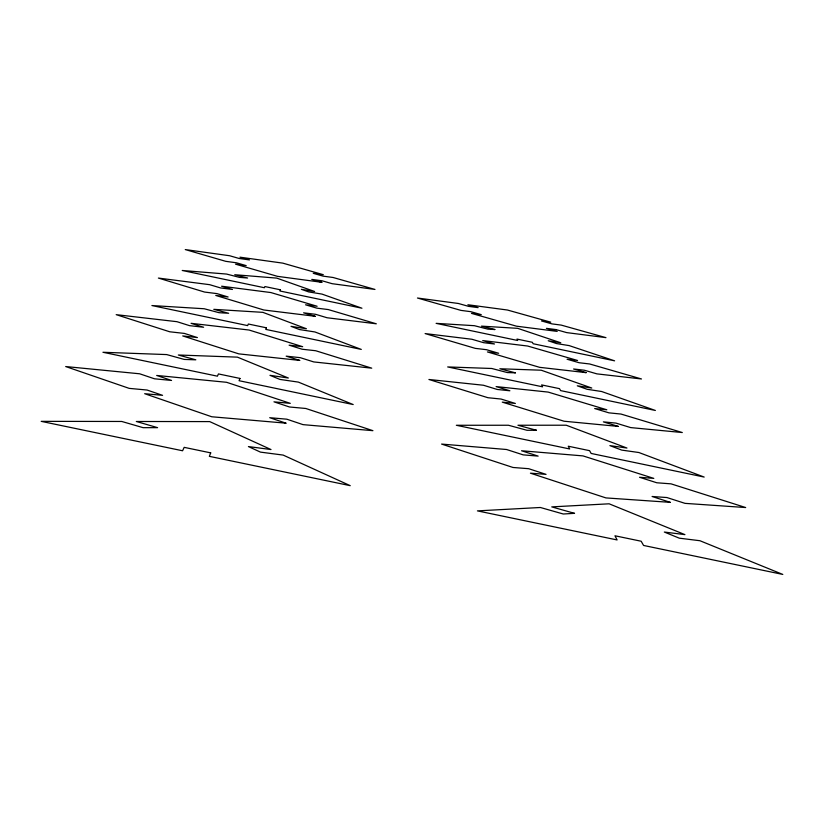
<?xml version="1.0" encoding="UTF-8"?>
<svg xmlns="http://www.w3.org/2000/svg" width="824" height="824" viewBox="0 0 824 824"><rect width="100%" height="100%" fill="white"/><g stroke="black" fill="none" stroke-linecap="round" stroke-linejoin="round"><path stroke-width="1.24" d="M266.379 327.798L265.781 329.404L361.293 349.417L314.953 331.969L299.483 329.548L291.016 326.345L306.435 328.755L262.856 312.348L213.807 309.34L228.629 313.274L219.081 312.698L204.208 308.753L151.904 305.549L247.643 325.604L248.343 324.017L266.379 327.798M280.387 289.811L279.954 290.996L361.942 308.217L321.988 294.096L308.691 291.912L301.347 289.317L314.613 291.49L276.73 278.11L234.768 274.722L247.591 278.018L239.454 277.379L226.579 274.062L182.228 270.478L264.391 287.731L264.906 286.556L280.387 289.811M210.707 452.87L209.347 456.341L350.231 485.666L283.157 455.085L260.466 452.118L248.426 446.577L271.003 449.543L209.698 421.6L136.321 421.486L157.59 427.656L143.129 427.677L121.756 421.466L41.2 421.352L182.578 450.769L184.174 447.35L210.707 452.87M239.969 378.432L239.073 380.709L353.197 404.553L298.37 382.109L279.913 379.421L269.963 375.322L288.349 378.01L237.394 357.142L178.324 355L195.824 359.82L184.267 359.429L166.695 354.577L102.949 352.27L217.402 376.177L218.453 373.931L239.969 378.432M574.513 513.342L563.255 514.001L540.369 507.491L477.426 510.88L617.135 539.947L614.951 535.775L641.175 541.234L643.575 545.457L782.8 574.431L699.937 540.729L679.254 538.165L664.319 532.046L684.919 534.621L609.121 503.804L551.75 506.884L574.513 513.342M536.445 430.262L527.02 430.293L508.439 425.246L456.341 425.277L569.693 448.967L568.251 446.217L589.572 450.666L591.148 453.447L704.18 477.065L638.878 452.52L621.77 450.11L609.894 445.619L626.951 448.04L566.232 425.215L517.936 425.246L536.445 430.262M515.391 372.839L507.357 372.572L491.763 368.483L447.669 366.938L542.635 386.837L541.595 384.901L559.475 388.65L560.629 390.607L655.368 410.465L601.644 391.513L587.121 389.288L577.284 385.807L591.766 388.032L541.234 370.213L499.859 368.761L515.391 372.839M494.822 329.538L487.808 329.126L474.408 325.696L436.123 323.358L517.719 340.497L516.947 339.066L532.325 342.29L533.169 343.742L614.601 360.83L569.178 345.606L556.581 343.567L548.228 340.755L560.784 342.794L517.709 328.343L481.474 326.129L494.822 329.538M670.221 502.341L605.918 497.912L530.429 473.182L546.054 474.367L528.648 468.691L513.012 467.476L441.592 444.074L506.554 449.502L523.178 454.869L538.144 456.105L521.541 450.759L582.98 455.899L653.803 478.384L639.548 477.271L656.81 482.771L671.045 483.853L745.679 507.543L685.032 503.361L666.925 497.542L652.093 496.491L670.221 502.341M285.928 423.165L211.768 416.769L144.663 393.697L162.565 395.335L147.074 390.03L129.183 388.372L65.693 366.546L139.637 373.787L154.479 378.793L171.547 380.451L156.684 375.456L226.579 382.295L290.275 403.348L273.959 401.834L289.482 406.984L305.786 408.477L372.922 430.674L303.016 424.638L286.803 419.189L269.726 417.696L285.928 423.165M618.185 426.399L564.049 421.219L502.269 402.133L515.361 403.451L501.043 399.043L487.942 397.714L428.923 379.483L483.461 385.251L497.243 389.464L509.881 390.782L496.11 386.59L548.156 392.09L606.804 409.775L594.671 408.539L608.905 412.845L621.018 414.06L682.293 432.538L630.721 427.594L615.919 423.093L603.374 421.867L618.185 426.399M299.678 360.407L238.795 353.867L182.732 335.934L197.4 337.572L184.391 333.421L169.734 331.784L116.194 314.655L176.975 321.69L189.52 325.645L203.61 327.262L191.055 323.317L249.044 330.022L302.676 346.698L289.111 345.174L302.13 349.232L315.685 350.736L371.737 368.163L313.769 361.932L300.276 357.678L286.175 356.153L299.678 360.407M586.08 372.644L539.607 367.329L487.437 351.941L498.633 353.259L486.5 349.695L475.293 348.367L425.112 333.576L471.864 339.251L483.606 342.681L494.472 343.999L482.73 340.57L527.638 346.029L577.562 360.479L567.067 359.233L579.148 362.735L589.634 363.971L641.474 378.968L596.885 373.869L584.391 370.233L573.586 368.987L586.08 372.644M315.149 316.292L263.814 309.989L215.764 295.445L228.104 296.99L216.918 293.612L204.589 292.057L158.383 278.069L209.677 284.682L220.513 287.926L232.45 289.461L221.605 286.216L270.88 292.561L317.116 306.26L305.57 304.808L316.756 308.125L328.302 309.577L376.321 323.801L327.077 317.755L315.541 314.304L303.603 312.832L315.149 316.292M555.932 329.579L546.436 328.354L557.209 331.392L516.494 326.18L471.483 313.377L481.278 314.655L470.782 311.678L460.977 310.391L417.469 298.02L458.371 303.479L468.578 306.363L478.116 307.63L467.908 304.756L507.419 310.02L550.741 322.163L541.492 320.948L551.946 323.883L561.196 325.099L605.97 337.644L566.696 332.608L555.932 329.579M321.824 282.302L277.451 276.339L235.551 264.164L246.191 265.627L236.416 262.794L225.766 261.332L185.266 249.569L229.628 255.739L239.145 258.478L249.487 259.91L239.969 257.181L282.797 263.134L323.317 274.701L313.264 273.321L323.039 276.122L333.092 277.492L374.972 289.44L332.165 283.693L322.122 280.799L311.781 279.408L321.824 282.302"/></g></svg>
